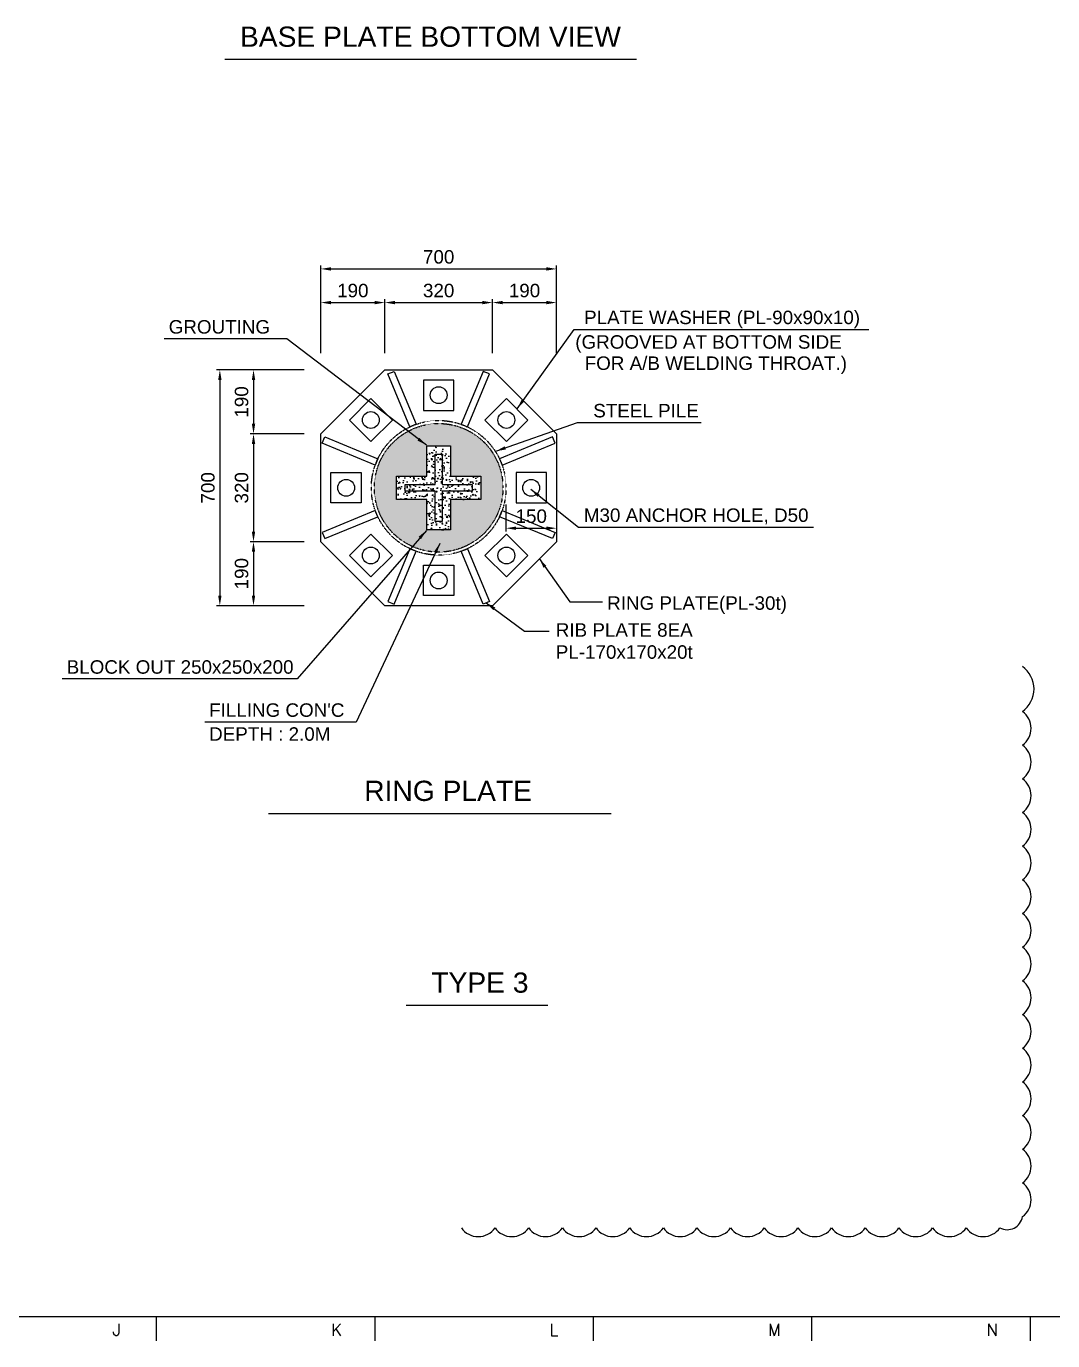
# Model space of a CAD drawing. Header units: millimetres. Extents: x 415966 to 487306, y -108951 to -17325.
# Drawn here: x 464967 to 468017, y -108848 to -104945 of the extents above; entities that cross this region are included whole.
import ezdxf
from ezdxf.enums import TextEntityAlignment as Align

# ---------------------------------------------------------------- set-up
doc = ezdxf.new("R2010")
doc.units = ezdxf.units.MM
doc.header["$LTSCALE"] = 2
doc.linetypes.add('HIDDEN', pattern=[0.375, 0.25, -0.125])
doc.layers.get('Defpoints').update_dxf_attribs({"color": 250})
for name, color, linetype in [('C_GIRDER', 2, 'Continuous'), ('C_REV', 4, 'Continuous'), ('C_TEXT_01', 2, 'Continuous'), ('DIM-SCALE', 7, 'Continuous'), ('PLATE', 2, 'Continuous'), ('TAN-TIT', 30, 'Continuous'), ('TITLE', 7, 'Continuous')]:
    doc.layers.add(name, color=color, linetype=linetype)
doc.styles.add('Arial', font='arial.ttf')
doc.styles.add('COM', font='COMPLEX', dxfattribs={"height": 5})
doc.dimstyles.new('일반도면_0010', dxfattribs={"dimtxt": 40, "dimasz": 30, "dimexe": 10, "dimexo": 50, "dimgap": 15, "dimtad": 1, "dimdec": 0, "dimzin": 0, "dimdsep": 46, "dimtxsty": 'Arial', "dimcen": -50, "dimclrd": 7, "dimclre": 7, "dimclrt": 2, "dimadec": 8, "dimazin": 0, "dimtfac": 1, "dimtdec": 0, "dimtix": 1, "dimtmove": 2, "dimatfit": 3, "dimfxl": 1, "dimtolj": 1, "dimtzin": 0, "dimarcsym": 0})

# ---------------------------------------------------------------- blocks, each defined once
blk = doc.blocks.new('BORDER')
at = {"layer": 'TAN-TIT'}
for p, q in [((497.7, 352), (23282.3, 352)), ((13476.3, 352), (13476.3, 207.8)), ((14774.1, 352), (14774.1, 207.8)), ((16072, 352), (16072, 207.8)), ((17369.9, 352), (17369.9, 207.8)), ((18667.7, 352), (18667.7, 207.8))]:
    blk.add_line(p, q, dxfattribs=at)
at = {"layer": 'TAN-TIT', "style": 'COM'}
for s, p in [('J', (13216.7, 236.6)), ('K', (14514.6, 236.6)), ('L', (15812.4, 236.6)), ('M', (17110.3, 236.6)), ('N', (18408.2, 236.6))]:
    blk.add_text(s, height=72.1, dxfattribs=at).set_placement(p)
blk = doc.blocks.new('*D413')
at = {"layer": 'Defpoints', "color": 0}
for p in [(465842.5, -105965), (465642.5, -106155), (465842.5, -106155)]:
    blk.add_point(p, dxfattribs=at)
at = {"layer": 'DIM-SCALE', "color": 7, "lineweight": -2}
for p, q in [((465792.5, -105965), (465632.5, -105965)), ((465642.5, -105995), (465642.5, -106125)), ((465792.5, -106155), (465632.5, -106155))]:
    blk.add_line(p, q, dxfattribs=at)
at = {"layer": 'DIM-SCALE', "color": 7}
for points in [[(465637.5, -105995), (465647.5, -105995), (465642.5, -105965)], [(465637.5, -106125), (465647.5, -106125), (465642.5, -106155)]]:
    blk.add_solid(points, dxfattribs=at)
at = {"layer": 'DIM-SCALE', "color": 2, "insert": (465607.1, -106060), "char_height": 40, "attachment_point": 5, "rotation": 90, "style": 'Arial'}
blk.add_mtext('\\A1;190', dxfattribs=at)
blk = doc.blocks.new('*D414')
at = {"layer": 'Defpoints', "color": 0}
for p in [(465842.5, -106155), (465642.5, -106475), (465842.5, -106475)]:
    blk.add_point(p, dxfattribs=at)
at = {"layer": 'DIM-SCALE', "color": 7, "lineweight": -2}
for p, q in [((465792.5, -106155), (465632.5, -106155)), ((465642.5, -106185), (465642.5, -106445)), ((465792.5, -106475), (465632.5, -106475))]:
    blk.add_line(p, q, dxfattribs=at)
at = {"layer": 'DIM-SCALE', "color": 7}
for points in [[(465637.5, -106185), (465647.5, -106185), (465642.5, -106155)], [(465637.5, -106445), (465647.5, -106445), (465642.5, -106475)]]:
    blk.add_solid(points, dxfattribs=at)
at = {"layer": 'DIM-SCALE', "color": 2, "insert": (465607.1, -106315), "char_height": 40, "attachment_point": 5, "rotation": 90, "style": 'Arial'}
blk.add_mtext('\\A1;320', dxfattribs=at)
blk = doc.blocks.new('*D415')
at = {"layer": 'Defpoints', "color": 0}
for p in [(465842.5, -106475), (465642.5, -106665), (465842.5, -106665)]:
    blk.add_point(p, dxfattribs=at)
at = {"layer": 'DIM-SCALE', "color": 7, "lineweight": -2}
for p, q in [((465792.5, -106475), (465632.5, -106475)), ((465642.5, -106505), (465642.5, -106635)), ((465792.5, -106665), (465632.5, -106665))]:
    blk.add_line(p, q, dxfattribs=at)
at = {"layer": 'DIM-SCALE', "color": 7}
for points in [[(465637.5, -106505), (465647.5, -106505), (465642.5, -106475)], [(465637.5, -106635), (465647.5, -106635), (465642.5, -106665)]]:
    blk.add_solid(points, dxfattribs=at)
at = {"layer": 'DIM-SCALE', "color": 2, "insert": (465607.1, -106570), "char_height": 40, "attachment_point": 5, "rotation": 90, "style": 'Arial'}
blk.add_mtext('\\A1;190', dxfattribs=at)
blk = doc.blocks.new('*D416')
at = {"layer": 'Defpoints', "color": 0}
for p in [(465842.5, -105965), (465542.5, -106665), (465842.5, -106665)]:
    blk.add_point(p, dxfattribs=at)
at = {"layer": 'DIM-SCALE', "color": 7, "lineweight": -2}
for p, q in [((465792.5, -105965), (465532.5, -105965)), ((465542.5, -105995), (465542.5, -106635)), ((465792.5, -106665), (465532.5, -106665))]:
    blk.add_line(p, q, dxfattribs=at)
at = {"layer": 'DIM-SCALE', "color": 7}
for points in [[(465537.5, -105995), (465547.5, -105995), (465542.5, -105965)], [(465537.5, -106635), (465547.5, -106635), (465542.5, -106665)]]:
    blk.add_solid(points, dxfattribs=at)
at = {"layer": 'DIM-SCALE', "color": 2, "insert": (465507.1, -106315), "char_height": 40, "attachment_point": 5, "rotation": 90, "style": 'Arial'}
blk.add_mtext('\\A1;700', dxfattribs=at)
blk = doc.blocks.new('*D422')
at = {"layer": 'Defpoints', "color": 0}
for p in [(466032.5, -105765), (465842.5, -105965), (466032.5, -105965)]:
    blk.add_point(p, dxfattribs=at)
at = {"layer": 'DIM-SCALE', "color": 7, "lineweight": -2}
for p, q in [((465842.5, -105915), (465842.5, -105755)), ((465872.5, -105765), (466002.5, -105765)), ((466032.5, -105915), (466032.5, -105755))]:
    blk.add_line(p, q, dxfattribs=at)
at = {"layer": 'DIM-SCALE', "color": 7}
for points in [[(465872.5, -105760), (465872.5, -105770), (465842.5, -105765)], [(466002.5, -105760), (466002.5, -105770), (466032.5, -105765)]]:
    blk.add_solid(points, dxfattribs=at)
at = {"layer": 'DIM-SCALE', "color": 2, "insert": (465937.5, -105729.5), "char_height": 40, "attachment_point": 5, "style": 'Arial'}
blk.add_mtext('\\A1;190', dxfattribs=at)
blk = doc.blocks.new('*D423')
at = {"layer": 'Defpoints', "color": 0}
for p in [(466352.5, -105765), (466032.5, -105965), (466352.5, -105965)]:
    blk.add_point(p, dxfattribs=at)
at = {"layer": 'DIM-SCALE', "color": 7, "lineweight": -2}
for p, q in [((466032.5, -105915), (466032.5, -105755)), ((466062.5, -105765), (466322.5, -105765)), ((466352.5, -105915), (466352.5, -105755))]:
    blk.add_line(p, q, dxfattribs=at)
at = {"layer": 'DIM-SCALE', "color": 7}
for points in [[(466062.5, -105760), (466062.5, -105770), (466032.5, -105765)], [(466322.5, -105760), (466322.5, -105770), (466352.5, -105765)]]:
    blk.add_solid(points, dxfattribs=at)
at = {"layer": 'DIM-SCALE', "color": 2, "insert": (466192.5, -105729.5), "char_height": 40, "attachment_point": 5, "style": 'Arial'}
blk.add_mtext('\\A1;320', dxfattribs=at)
blk = doc.blocks.new('*D424')
at = {"layer": 'Defpoints', "color": 0}
for p in [(466542.5, -105765), (466352.5, -105965), (466542.5, -105965)]:
    blk.add_point(p, dxfattribs=at)
at = {"layer": 'DIM-SCALE', "color": 7, "lineweight": -2}
for p, q in [((466352.5, -105915), (466352.5, -105755)), ((466382.5, -105765), (466512.5, -105765)), ((466542.5, -105915), (466542.5, -105755))]:
    blk.add_line(p, q, dxfattribs=at)
at = {"layer": 'DIM-SCALE', "color": 7}
for points in [[(466382.5, -105760), (466382.5, -105770), (466352.5, -105765)], [(466512.5, -105760), (466512.5, -105770), (466542.5, -105765)]]:
    blk.add_solid(points, dxfattribs=at)
at = {"layer": 'DIM-SCALE', "color": 2, "insert": (466447.5, -105729.5), "char_height": 40, "attachment_point": 5, "style": 'Arial'}
blk.add_mtext('\\A1;190', dxfattribs=at)
blk = doc.blocks.new('*D425')
at = {"layer": 'Defpoints', "color": 0}
for p in [(466542.5, -105665), (465842.5, -105965), (466542.5, -105965)]:
    blk.add_point(p, dxfattribs=at)
at = {"layer": 'DIM-SCALE', "color": 7, "lineweight": -2}
for p, q in [((465842.5, -105915), (465842.5, -105655)), ((465872.5, -105665), (466512.5, -105665)), ((466542.5, -105915), (466542.5, -105655))]:
    blk.add_line(p, q, dxfattribs=at)
at = {"layer": 'DIM-SCALE', "color": 7}
for points in [[(465872.5, -105660), (465872.5, -105670), (465842.5, -105665)], [(466512.5, -105660), (466512.5, -105670), (466542.5, -105665)]]:
    blk.add_solid(points, dxfattribs=at)
at = {"layer": 'DIM-SCALE', "color": 2, "insert": (466192.5, -105629.5), "char_height": 40, "attachment_point": 5, "style": 'Arial'}
blk.add_mtext('\\A1;700', dxfattribs=at)
blk = doc.blocks.new('*D427')
at = {"layer": 'Defpoints', "color": 0}
for p in [(466392.5, -106315), (466542.5, -106315), (466542.5, -106435)]:
    blk.add_point(p, dxfattribs=at)
at = {"layer": 'DIM-SCALE', "color": 7, "lineweight": -2}
for p, q in [((466392.5, -106365), (466392.5, -106445)), ((466542.5, -106365), (466542.5, -106445)), ((466422.5, -106435), (466512.5, -106435))]:
    blk.add_line(p, q, dxfattribs=at)
at = {"layer": 'DIM-SCALE', "color": 7}
for points in [[(466422.5, -106430), (466422.5, -106440), (466392.5, -106435)], [(466512.5, -106430), (466512.5, -106440), (466542.5, -106435)]]:
    blk.add_solid(points, dxfattribs=at)
at = {"layer": 'DIM-SCALE', "color": 2, "insert": (466467.5, -106399.5), "char_height": 40, "attachment_point": 5, "style": 'Arial'}
blk.add_mtext('\\A1;150', dxfattribs=at)

msp = doc.modelspace()

# ---------------------------------------------------------------- hatches: boundary and pattern name
h = msp.add_hatch(color=9)
h.paths.add_polyline_path([(466001.5, -106315, 1), (466383.5, -106315, 1)])
h.paths.add_polyline_path([(466317.5, -106280), (466317.5, -106350), (466227.5, -106350), (466227.5, -106440), (466157.5, -106440), (466157.5, -106350), (466067.5, -106350), (466067.5, -106280), (466157.5, -106280), (466157.5, -106190), (466227.5, -106190), (466227.5, -106280)], flags=16)
at = {"layer": 'C_GIRDER'}
h = msp.add_hatch(dxfattribs=at)
h.set_pattern_fill('AR-CONC', color=256, scale=5, style=0)
h.set_pattern_definition([(50, (-113986.888, -66003.288), (35.8630091, -3.1376067), [3.75, -41.25]), (355, (-113986.888, -66003.288), (-6.9375667, 37.6096067), [3, -33]), (100.4514, (-113983.9, -66003.55), (28.925469, 34.471977), [3.1870095, -35.0571056]), (46.1842, (-113986.89, -65993.29), (53.3620524, -8.2759507), [5.625, -61.875]), (96.6356, (-113982.44, -65993.98), (46.7331353, 48.7058935), [4.7805144, -52.58565]), (351.1842, (-113986.89, -65993.29), (46.733097, 48.70593), [4.5, -49.5]), (21, (-113981.888, -65995.788), (29.8453526, -20.1309445), [3.75, -41.25]), (326, (-113981.888, -65995.788), (12.1657666, 36.2575023), [3, -33]), (71.4514, (-113979.4, -65997.466), (42.0111314, 16.1265248), [3.1870095, -35.0571056]), (37.5, (-113986.888, -66003.288), (0.60799277, 16.6446927), [0, -32.6, 0, -33.5, 0, -33.125]), (7.5, (-113986.888, -66003.288), (13.15347687, 19.7205856), [0, -19.1, 0, -31.85, 0, -12.625]), (327.5, (-113998.038, -66003.288), (26.6911218, -1.1277436), [0, -12.5, 0, -39, 0, -51.75]), (317.5, (-114003.038, -66003.288), (29.1593085, 5.0052491), [0, -16.25, 0, -25.9, 0, -36.75])])
h.paths.add_polyline_path([(466317.5, -106350), (466317.5, -106280), (466227.5, -106280), (466227.5, -106190), (466157.5, -106190), (466157.5, -106280), (466067.5, -106280), (466067.5, -106350), (466157.5, -106350), (466157.5, -106440), (466227.5, -106440), (466227.5, -106350)])

# ---------------------------------------------------------------- linework, layer by layer
for p, q in [((465557.4, -105042.6), (466780.6, -105042.6)), ((465686.6, -107281.8), (466704.6, -107281.8)), ((466095.7, -107851.2), (466517, -107851.2))]:
    msp.add_line(p, q)
at = {"color": 6}
for points in [[(466106.7, -106134), (466041.7, -105976.9), (466060.1, -105969.3), (466125.2, -106126.3), (466106.7, -106134)], [(466278.3, -106134), (466343.3, -105976.9), (466324.8, -105969.3), (466259.8, -106126.3), (466278.3, -106134)], [(466003.9, -106247.7), (465846.8, -106182.6), (465854.5, -106164.1), (466011.5, -106229.2), (466003.9, -106247.7)], [(466381.1, -106247.7), (466538.2, -106182.6), (466530.5, -106164.1), (466373.4, -106229.2), (466381.1, -106247.7)], [(466003.9, -106382.2), (465846.8, -106447.3), (465854.5, -106465.8), (466011.5, -106400.7), (466003.9, -106382.2)], [(466381.1, -106382.2), (466538.2, -106447.3), (466530.5, -106465.8), (466373.4, -106400.7), (466381.1, -106382.2)], [(466106.7, -106495.9), (466041.7, -106653), (466060.1, -106660.6), (466125.2, -106503.6), (466106.7, -106495.9)], [(466278.3, -106495.9), (466343.3, -106653), (466324.8, -106660.6), (466259.8, -106503.6), (466278.3, -106495.9)]]:
    msp.add_lwpolyline(points, dxfattribs=at)
at = {"layer": 'C_GIRDER'}
for points in [[(466032.5, -106665), (465842.5, -106475), (465842.5, -106155), (466032.5, -105965), (466352.5, -105965), (466542.5, -106155), (466542.5, -106475), (466352.5, -106665)], [(466237.5, -105995), (466147.5, -105995), (466147.5, -106085), (466237.5, -106085)], [(465991.2, -106050.1), (466054.9, -106113.7), (465991.2, -106177.3), (465927.6, -106113.7)], [(466393.7, -106050.1), (466330.1, -106113.7), (466393.7, -106177.3), (466457.4, -106113.7)], [(466227.5, -106350), (466227.5, -106440), (466157.5, -106440), (466157.5, -106350), (466067.5, -106350), (466067.5, -106280), (466157.5, -106280), (466157.5, -106190), (466227.5, -106190), (466227.5, -106280), (466317.5, -106280), (466317.5, -106350)], [(465962.5, -106360), (465872.5, -106360), (465872.5, -106270), (465962.5, -106270)], [(466422.5, -106360), (466512.5, -106360), (466512.5, -106270), (466422.5, -106270)], [(465991.2, -106579.8), (466054.9, -106516.2), (465991.2, -106452.6), (465927.6, -106516.2)], [(466393.7, -106579.8), (466330.1, -106516.2), (466393.7, -106452.6), (466457.4, -106516.2)], [(466237.5, -106635), (466147.5, -106635), (466147.5, -106545), (466237.5, -106545)]]:
    msp.add_lwpolyline(points, close=True, dxfattribs=at)
msp.add_lwpolyline([(466202.5, -106325), (466202.5, -106415), (466182.5, -106415), (466182.5, -106325), (466092.5, -106325), (466092.5, -106305), (466182.5, -106305), (466182.5, -106215), (466202.5, -106215), (466202.5, -106305), (466292.5, -106305), (466292.5, -106325), (466202.5, -106325)], dxfattribs=at)
for centre in [(466192.5, -106040), (465991.2, -106113.7), (466393.7, -106113.7), (465917.5, -106315), (466467.5, -106315), (465991.2, -106516.2), (466393.7, -106516.2), (466192.5, -106590)]:
    msp.add_circle(centre, 25, dxfattribs=at)
at = {"layer": 'C_REV'}
msp.add_lwpolyline([(466259.9, -108512.4, 0.520567), (466359.9, -108512.4, 0.520567), (466459.9, -108512.4, 0.520567), (466559.9, -108512.4, 0.520567), (466659.9, -108512.4, 0.520567), (466759.9, -108512.4, 0.520567), (466859.9, -108512.4, 0.520567), (466959.9, -108512.4, 0.520567), (467059.9, -108512.4, 0.520567), (467159.9, -108512.4, 0.520567), (467259.9, -108512.4, 0.520567), (467359.9, -108512.4, 0.520567), (467459.9, -108512.4, 0.520567), (467559.9, -108512.4, 0.520567), (467659.9, -108512.4, 0.520567), (467759.9, -108512.4, 0.520567), (467859.9, -108512.4, 0.520567), (467926.5, -108479.1, 0.520567), (467926.5, -108379.1, 0.520567), (467926.5, -108279.1, 0.520567), (467926.5, -108179.1, 0.520567), (467926.5, -108079.1, 0.520567), (467926.5, -107979.1, 0.520567), (467926.5, -107879.1, 0.520567), (467926.5, -107779.1, 0.520567), (467926.5, -107679.1, 0.520567), (467926.5, -107579.1, 0.520567), (467926.5, -107479.1, 0.520567), (467926.5, -107379.1, 0.520567), (467926.5, -107279.1, 0.520567), (467926.5, -107179.1, 0.520567), (467926.5, -107079.1, 0.520567), (467926.5, -106979.1, 0.520567), (467926.5, -106845.7, 0.520567)], format="xyb", dxfattribs=at)
at = {"layer": 'PLATE', "linetype": 'HIDDEN', "ltscale": 0.2}
for radius in [200, 191]:
    msp.add_circle((466192.5, -106315), radius, dxfattribs=at)

# ---------------------------------------------------------------- block references
at = {"xscale": 0.5, "yscale": 0.5, "zscale": 0.5}
msp.add_blockref('BORDER', (458615.5, -108951.5), dxfattribs=at)

# ---------------------------------------------------------------- texts
at = {"layer": 'C_TEXT_01', "style": 'Arial'}
for s, p in [('PLATE WASHER (PL-90x90x10)', (466624.5, -105829)), ('GROUTING', (465390.5, -105857.1)), ('(GROOVED AT BOTTOM SIDE', (466598.3, -105901.9)), ('FOR A/B WELDING THROAT.)', (466626.3, -105964.9)), ('STEEL PILE', (466651.7, -106105.9)), ('M30 ANCHOR HOLE, D50', (466623.7, -106416.3)), ('RING PLATE(PL-30t)', (466693.1, -106677.2)), ('BLOCK OUT 250x250x200', (465087.5, -106867)), ("FILLING CON'C", (465510.7, -106995)), ('DEPTH : 2.0M', (465510.7, -107066.1))]:
    msp.add_text(s, height=40, dxfattribs=at).set_placement(p)
for s, p in [('RIB PLATE 8EA', (466540.4, -106737.1)), ('PL-170x170x20t', (466540.4, -106802.6))]:
    msp.add_text(s, height=40, dxfattribs=at).set_placement(p, align=Align.MIDDLE_LEFT)
at = {"layer": 'TITLE', "color": 3, "ltscale": 10, "style": 'Arial'}
for s, p in [('BASE PLATE BOTTOM VIEW', (466168.1, -105005.5)), ('RING PLATE', (466220.5, -107244.8)), ('TYPE 3', (466315, -107814.2))]:
    msp.add_text(s, height=60, dxfattribs=at).set_placement(p, align=Align.CENTER)

# ---------------------------------------------------------------- dimensions: what is measured, and where the dimension line sits
at = {"layer": 'DIM-SCALE'}
for base, p1, p2, picture, middle in [((466542.5, -105665), (465842.5, -105965), (466542.5, -105965), '*D425', (466192.5, -105629.5)), ((466032.5, -105765), (465842.5, -105965), (466032.5, -105965), '*D422', (465937.5, -105729.5)), ((466352.5, -105765), (466032.5, -105965), (466352.5, -105965), '*D423', (466192.5, -105729.5)), ((466542.5, -105765), (466352.5, -105965), (466542.5, -105965), '*D424', (466447.5, -105729.5)), ((466542.5, -106435), (466392.5, -106315), (466542.5, -106315), '*D427', (466467.5, -106399.5))]:
    dim = msp.add_linear_dim(base=base, p1=p1, p2=p2, dimstyle='일반도면_0010', dxfattribs=at)
    dim.commit()
    dim.dimension.update_dxf_attribs({"geometry": picture, "text_midpoint": middle})
for base, p1, p2, picture, middle in [((465542.5, -106665), (465842.5, -105965), (465842.5, -106665), '*D416', (465507.1, -106315)), ((465642.5, -106155), (465842.5, -105965), (465842.5, -106155), '*D413', (465607.1, -106060)), ((465642.5, -106475), (465842.5, -106155), (465842.5, -106475), '*D414', (465607.1, -106315)), ((465642.5, -106665), (465842.5, -106475), (465842.5, -106665), '*D415', (465607.1, -106570))]:
    dim = msp.add_linear_dim(base=base, p1=p1, p2=p2, angle=270, dimstyle='일반도면_0010', dxfattribs=at)
    dim.commit()
    dim.dimension.update_dxf_attribs({"geometry": picture, "text_midpoint": middle})

# ---------------------------------------------------------------- leaders
for points in [[(466425.9, -106080.1), (466594.7, -105844.5), (467470.7, -105844.5)], [(466156.2, -106188.6), (465741.6, -105872.7), (465377.5, -105872.7)], [(466362.1, -106206.4), (466605.3, -106121.5), (466971.9, -106121.5)], [(466465.8, -106319.5), (466608.1, -106431.8), (467305.8, -106431.8)], [(466156.2, -106441.3), (465772.1, -106882.6), (465074.5, -106882.6)], [(466195.6, -106480.2), (465947.7, -107010.5), (465497.8, -107010.5)], [(466490.9, -106525), (466582, -106654), (466679.3, -106654)], [(466333.6, -106656.4), (466447.9, -106740.2), (466520.4, -106740.2)]]:
    msp.add_leader(points, dimstyle='일반도면_0010', dxfattribs=at)

doc.saveas('drawing.dxf')
